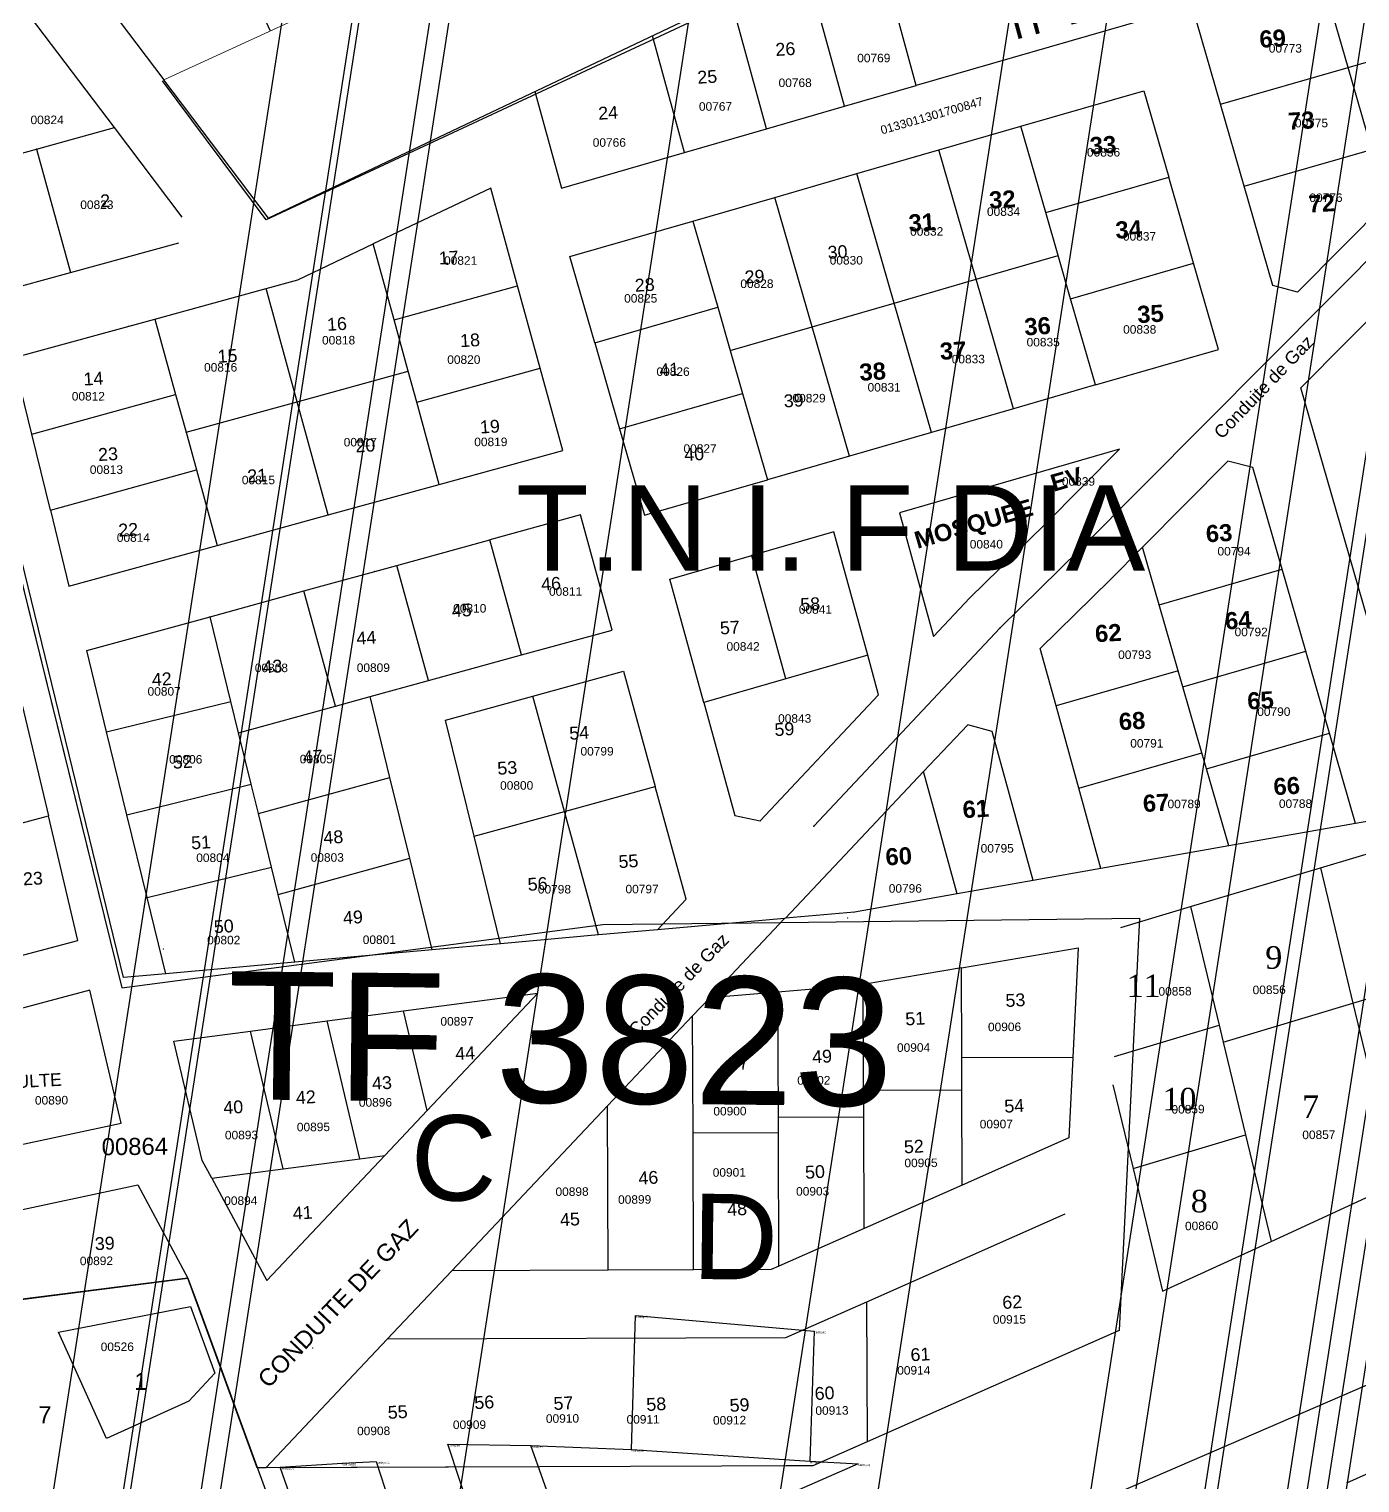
# Model space of a CAD drawing. Header units: metres. Extents: x 0 to 1324930, y 0 to 1631912.
# Drawn here: x 253528.4 to 253684.3, y 1630215.2 to 1630385.5 of the extents above; entities that cross this region are included whole.
import ezdxf
from ezdxf.enums import TextEntityAlignment as Align

# ---------------------------------------------------------------- set-up
doc = ezdxf.new("R2010")
doc.units = ezdxf.units.M
doc.header["$MEASUREMENT"] = 0
for name, color, linetype in [('A_revoir_geometrie_aberrante', 7, 'Continuous'), ('A_revoir_niveau_0', 7, 'Continuous'), ('historique_numero_parcelle', 7, 'Continuous'), ('limites_parcelles', 7, 'Continuous'), ('limites_tf', 7, 'Continuous'), ('numero_lot', 7, 'Continuous'), ('numero_parcelle', 7, 'Continuous'), ('toponymie', 7, 'Continuous')]:
    doc.layers.add(name, color=color, linetype=linetype)
for name, color, linetype, lineweight in [('CABA', 7, 'Continuous', 0), ('cartouche', 7, 'Continuous', 0), ('Numero_TF', 7, 'Continuous', 0)]:
    doc.layers.add(name, color=color, linetype=linetype, lineweight=lineweight)
doc.styles.get("Standard").update_dxf_attribs({"font": 'txt.shx'})
doc.styles.add('Style-Arial', font='arial.ttf')
doc.styles.add('Style-FANCY', font='times.ttf')
doc.styles.add('style1', font='')
doc.styles.add('Styledgn000', font='dgn000.shx')
doc.styles.get('style1').set_extended_font_data('Times New Roman', bold=True)

# ---------------------------------------------------------------- blocks, each defined once
blk = doc.blocks.new('*U125')
at = {"color": 7, "linetype": 'Continuous', "lineweight": 30}
for p, q in [((0.424759, 34.519368, 0.000007), (0.912737, 50.202607, 0.000007)), ((0.912737, 50.202607, 0.000007), (21.815799, 48.375721, 0.000007)), ((21.815799, 48.375721, 0.000007), (21.33018, 33.126481, 0.000007)), ((-14.366186, 14.83066, 0.000007), (-21.074376, 35.133549, 0.000007)), ((-21.074376, 35.133549, 0.000007), (-11.355527, 34.972944, 0.000007)), ((-11.355527, 34.972944, 0.000007), (0.424759, 34.519368, 0.000007)), ((-5.544273, 18.602794, 0.000007), (-11.355527, 34.972944, 0.000007)), ((0.424759, 34.519368, 0.000007), (21.33018, 33.126481, 0.000007)), ((-40.753208, 32.416124, 0.000007), (-33.436425, 32.909189, 0.000007)), ((-32.003922, 7.504339, 0.000007), (-40.753208, 32.416124, 0.000007)), ((-33.436425, 32.909189, 0.000007), (-29.508968, 33.084341, 0.000007)), ((-29.508968, 33.084341, 0.000007), (-22.431405, 11.434797, 0.000007)), ((26.973159, 32.809284, 0.000007), (-5.544273, 18.602794, 0.000007)), ((21.33018, 33.126481, 0.000007), (26.973159, 32.809284, 0.000007)), ((-5.544273, 18.602794, 0.000007), (-14.366186, 14.83066, 0.000007)), ((50.608737, 11.216902, 0.000007), (64.558169, 17.400906, 0.000007)), ((64.558169, 17.400906, 0.000007), (68.46952, 5.505061, 0.000007)), ((-59.893992, 11.480442, 0.000007), (-48.525256, 15.365228, 0.000007)), ((-48.525256, 15.365228, 0.000007), (-43.153327, 2.155467, 0.000007)), ((-61.12722, 13.730821, 0.000007), (-59.893992, 11.480442, 0.000007)), ((-70.062342, 5.065506, 0.000007), (-59.893992, 11.480442, 0.000007)), ((-54.032371, -3.465059, 0.000007), (-59.893992, 11.480442, 0.000007)), ((-22.431405, 11.434797, 0.000007), (-32.003922, 7.504339, 0.000007)), ((22.93396, 0.179315, 0.000007), (50.608737, 11.216902, 0.000007)), ((50.608737, 11.216902, 0.000007), (53.111684, 2.402923, 0.000007)), ((-64.706134, -7.260841, 0.000007), (-70.062342, 5.065506, 0.000007)), ((-43.153327, 2.155467, 0.000007), (-54.032371, -3.465059, 0.000007)), ((13.334092, -4.565, 0.000007), (22.93396, 0.179315, 0.000007)), ((-64.706134, -7.260841, 0.000007), (-54.032371, -3.465059, 0.000007)), ((4.065266, -9.011877, 0.000007), (13.334092, -4.565, 0.000007)), ((9.463608, -30.711784, 0.000007), (4.065266, -9.011877, 0.000007)), ((-11.888592, -16.073073, 0.000007), (-3.031716, -12.104795, 0.000007)), ((-3.031716, -12.104795, 0.000007), (2.366423, -32.767342, 0.000007)), ((-21.99105, -20.128371, 0.000007), (-11.888592, -16.073073, 0.000007)), ((-32.624524, -25.676973, 0.000007), (-21.99105, -20.128371, 0.000007)), ((-29.05057, -40.835853, 0.000007), (-32.624524, -25.676973, 0.000007)), ((-52.723416, -33.01474, 0.000007), (-41.063352, -27.910447, 0.000007)), ((-41.063352, -27.910447, 0.000007), (-35.876208, -42.612248, 0.000007)), ((-56.165445, -34.950888, 0.000007), (-52.723416, -33.01474, 0.000007)), ((-52.723416, -33.01474, 0.000007), (-52.165762, -33.260012, 0.000007)), ((-64.21641, -38.87483, 0.000007), (-56.165445, -34.950888, 0.000007)), ((-66.789287, -45.989095, 0.000007), (-64.21641, -38.87483, 0.000007)), ((-66.079708, -49.935867, 0.000007), (-66.789287, -45.989095, 0.000007))]:
    blk.add_line(p, q, dxfattribs=at)
at = {"color": 7, "linetype": 'Continuous', "lineweight": 30, "style": 'Style-Arial'}
for s, height, p in [('etalfaye9', 0.25, (0.912737, 50.202607, 0.000007)), ('etalfaye1', 0.25, (21.815799, 48.375721, 0.000007)), ('etalfaye6', 0.25, (-21.074376, 35.133549, 0.000007)), ('etalfaye7', 0.25, (-11.355527, 34.972944, 0.000007)), ('etalfaye8', 0.25, (0.424759, 34.519368, 0.000007)), ('etalfaye14', 0.25, (-40.753208, 32.416124, 0.000007)), ('etalfaye10', 0.25, (-33.436425, 32.909189, 0.000007)), ('etalfaye11', 0.25, (-29.508968, 33.084341, 0.000007)), ('etalfaye2', 0.25, (21.33018, 33.126481, 0.000007)), ('etalfaye3', 0.25, (26.973159, 32.809284, 0.000007)), ('Fondation', 1, (-16.445344, 27.328313, 0.000007)), ('etalfaye4', 0.25, (-5.544273, 18.602794, 0.000007)), ('etalfaye42', 0.25, (64.558169, 17.400906, 0.000007)), ('etalfaye17', 0.25, (-48.525256, 15.365228, 0.000007)), ('etalfaye15', 0.25, (-61.12722, 13.730821, 0.000007)), ('etalfaye5', 0.25, (-14.366186, 14.83066, 0.000007)), ('etalfaye16', 0.25, (-59.893992, 11.480442, 0.000007)), ('etalfaye12', 0.25, (-22.431405, 11.434797, 0.000007)), ('etalfaye41', 0.25, (50.608737, 11.216902, 0.000007)), ('DSCOS', 1, (-54.100599, 7.292217, 0.000007)), ('etalfaye13', 0.25, (-32.003922, 7.504339, 0.000007)), ('etalfaye43', 0.25, (68.46952, 5.505061, 0.000007)), ('etalfaye21', 0.25, (-70.062342, 5.065506, 0.000007)), ('etalfaye18', 0.25, (-43.153327, 2.155467, 0.000007)), ('etalfaye40', 0.25, (53.111684, 2.402923, 0.000007)), ('etalfaye39', 0.25, (22.93396, 0.179315, 0.000007)), ('etalfaye19', 0.25, (-54.032371, -3.465059, 0.000007)), ('etalfaye38', 0.25, (13.334092, -4.565, 0.000007)), ('etalfaye20', 0.25, (-64.706134, -7.260841, 0.000007)), ('etalfaye37', 0.25, (4.065266, -9.011877, 0.000007)), ('etalfaye34', 0.25, (-3.031716, -12.104795, 0.000007)), ('etalfaye33', 0.25, (-11.888592, -16.073073, 0.000007)), ('etalfaye32', 0.25, (-21.99105, -20.128371, 0.000007)), ('etalfaye31', 0.25, (-32.624524, -25.676973, 0.000007)), ('etalfaye28', 0.25, (-41.063352, -27.910447, 0.000007)), ('etalfaye36', 0.25, (9.463608, -30.711784, 0.000007)), ('etalfaye26', 0.25, (-52.723416, -33.01474, 0.000007)), ('etalfaye27', 0.25, (-52.165762, -33.260012, 0.000007)), ('etalfaye35', 0.25, (2.366423, -32.767342, 0.000007)), ('etalfaye25', 0.25, (-56.165445, -34.950888, 0.000007)), ('etalfaye24', 0.25, (-64.21641, -38.87483, 0.000007)), ('etalfaye30', 0.25, (-29.05057, -40.835853, 0.000007)), ('etalfaye29', 0.25, (-35.876208, -42.612248, 0.000007)), ('etalfaye23', 0.25, (-66.789287, -45.989095, 0.000007)), ('etalfaye22', 0.25, (-66.079708, -49.935867, 0.000007))]:
    blk.add_text(s, height=height, rotation=359.3981, dxfattribs=at).set_placement(p, align=Align.TOP_LEFT)

msp = doc.modelspace()

# ---------------------------------------------------------------- linework, layer by layer
at = {"layer": 'A_revoir_geometrie_aberrante'}
for p in [(253647.66593, 1630910.42849), (253724.3939, 1630908.56345), (253783.36023, 1630905.73622), (253647.23549, 1630902.43798), (253647.23549, 1630902.43792), (253774.25578, 1630899.93366), (253782.48128, 1630855.73806), (253747.95549, 1630826.37614), (253645.88863, 1630825.83787), (253772.91621, 1630823.75877), (253621.68215, 1630796.06037), (253638.91281, 1630795.57216), (253668.05397, 1630787.75301), (253715.06164, 1630775.13962), (253758.56079, 1630716.32), (253733.98882, 1630702.58123), (253736.02348, 1630663.7972)]:
    msp.add_line(p, (0, 0), dxfattribs=at)
at = {"layer": 'A_revoir_niveau_0', "color": 4, "linetype": 'Continuous'}
for p, q in [((253692.63839, 1630365.95514), (253651.4901, 1630324.51288)), ((253651.4901, 1630324.51288), (253642.14275, 1630315.34976)), ((253642.14275, 1630315.34976), (253620.29778, 1630292.12559))]:
    msp.add_line(p, q, dxfattribs=at)
at = {"layer": 'A_revoir_niveau_0', "color": 7, "linetype": 'Continuous', "lineweight": 0}
msp.add_line((253556.12334, 1630216.93937, 0), (253555.09329, 1630216.94019, 0), dxfattribs=at)
at = {"layer": 'A_revoir_niveau_0', "color": 6, "linetype": 'Continuous'}
for p in [(253651.4901, 1630324.51288), (253642.14275, 1630315.34976)]:
    msp.add_point(p, dxfattribs=at)
at = {"layer": 'A_revoir_niveau_0', "linetype": 'Continuous'}
msp.add_point((253620.29778, 1630292.12559), dxfattribs=at)
at = {"layer": 'A_revoir_niveau_0', "color": 7, "linetype": 'Continuous', "lineweight": 0}
msp.add_point((253616.43782, 1630280.8293, 0), dxfattribs=at)
at = {"layer": 'CABA', "color": 80, "linetype": 'Continuous', "lineweight": 13}
msp.add_point((253544.10117, 1630277.73398), dxfattribs=at)
at = {"layer": 'limites_parcelles'}
for p, q in [((253551.9538, 1630395.46822), (253556.62372, 1630385.29407)), ((253623.88174, 1630376.45864), (253619.2792, 1630393.20759)), ((253538.36251, 1630373.95351), (253525.23401, 1630391.32533)), ((253535.34972, 1630391.20874), (253544.14743, 1630379.56748)), ((253682.89469, 1630381.01924), (253680.11895, 1630390.62629)), ((253614.7543, 1630373.82131), (253610.56407, 1630389.06985)), ((253667.95575, 1630376.70296), (253665.18, 1630386.31)), ((253605.14648, 1630371.04517), (253601.39026, 1630384.71434)), ((253682.89469, 1630381.01924), (253690.08011, 1630383.09531)), ((253667.95575, 1630376.70296), (253682.89469, 1630381.01924)), ((253685.67044, 1630371.41222), (253682.89469, 1630381.01924)), ((253623.88174, 1630376.45864), (253632.28558, 1630378.88689)), ((253587.62953, 1630378.18107), (253590.73475, 1630366.88096)), ((253644.56054, 1630374.10969), (253658.97202, 1630378.27013)), ((253658.97202, 1630378.27013), (253661.89071, 1630368.16833)), ((253670.73149, 1630367.09594), (253667.95575, 1630376.70296)), ((253614.7543, 1630373.82131), (253623.88174, 1630376.45864)), ((253529.22618, 1630371.44289), (253538.36251, 1630373.95351)), ((253546.30275, 1630363.44687), (253538.36251, 1630373.95351)), ((253605.14648, 1630371.04517), (253614.7543, 1630373.82131)), ((253634.95289, 1630371.33606), (253644.56054, 1630374.10969)), ((253647.47924, 1630364.00788), (253644.56054, 1630374.10969)), ((253520.09453, 1630368.93355), (253529.22618, 1630371.44289)), ((253529.22618, 1630371.44289), (253533.20078, 1630356.97905)), ((253590.73475, 1630366.88096), (253605.14648, 1630371.04517)), ((253625.34524, 1630368.56243), (253634.95289, 1630371.33606)), ((253639.3316, 1630356.18105), (253634.95289, 1630371.33606)), ((253670.73149, 1630367.09594), (253685.67044, 1630371.41222)), ((253615.73758, 1630365.7888), (253625.34524, 1630368.56243)), ((253629.72436, 1630353.40599), (253625.34524, 1630368.56243)), ((253647.47924, 1630364.00788), (253661.89071, 1630368.16833)), ((253664.80941, 1630358.06652), (253661.89071, 1630368.16833)), ((253582.44317, 1630366.86284), (253568.68245, 1630360.32957)), ((253585.58931, 1630355.41383), (253582.44317, 1630366.86284)), ((253674.09459, 1630355.45603), (253670.73149, 1630367.09594)), ((253606.12993, 1630363.01517), (253615.73758, 1630365.7888)), ((253620.11712, 1630350.63093), (253615.73758, 1630365.7888)), ((253687.45931, 1630365.22082), (253676.99569, 1630354.68244)), ((253591.71845, 1630358.85473), (253606.12993, 1630363.01517)), ((253606.12993, 1630363.01517), (253609.04863, 1630352.91337)), ((253648.93884, 1630358.95611), (253647.47924, 1630364.00788)), ((253533.20078, 1630356.97905), (253545.90578, 1630360.47033)), ((253559.83151, 1630356.12735), (253568.68245, 1630360.32957)), ((253571.12548, 1630351.43923), (253568.68245, 1630360.32957)), ((253594.63715, 1630348.75292), (253591.71845, 1630358.85473)), ((253639.3316, 1630356.18105), (253648.93884, 1630358.95611)), ((253650.39793, 1630353.90608), (253648.93884, 1630358.95611)), ((253650.39793, 1630353.90608), (253664.80941, 1630358.06652)), ((253667.72843, 1630347.9636), (253664.80941, 1630358.06652)), ((253520.11007, 1630353.38179), (253533.20078, 1630356.97905)), ((253629.72436, 1630353.40599), (253639.3316, 1630356.18105)), ((253643.71083, 1630341.02423), (253639.3316, 1630356.18105)), ((253543.10219, 1630351.53021), (253556.11964, 1630355.10735)), ((253556.11964, 1630355.10735), (253559.83151, 1630356.12735)), ((253559.76386, 1630341.84579), (253556.11964, 1630355.10735)), ((253571.12548, 1630351.43923), (253585.58931, 1630355.41383)), ((253588.23904, 1630345.77127), (253585.58931, 1630355.41383)), ((253676.99569, 1630354.68244), (253674.09459, 1630355.45603)), ((253677.35507, 1630343.46626), (253689.76616, 1630355.96602)), ((253539.43174, 1630274.38044), (253520.11007, 1630353.38179)), ((253594.63715, 1630348.75292), (253609.04863, 1630352.91337)), ((253609.04863, 1630352.91337), (253610.50988, 1630347.85587)), ((253620.11712, 1630350.63093), (253629.72436, 1630353.40599)), ((253634.10379, 1630338.24849), (253629.72436, 1630353.40599)), ((253653.31787, 1630343.79998), (253650.39793, 1630353.90608)), ((253526.49686, 1630346.96714), (253543.10219, 1630351.53021)), ((253543.10219, 1630351.53021), (253545.53199, 1630342.68798)), ((253572.77891, 1630345.42227), (253571.12548, 1630351.43923)), ((253610.50988, 1630347.85587), (253620.11712, 1630350.63093)), ((253624.49675, 1630335.47274), (253620.11712, 1630350.63093)), ((253594.63715, 1630348.75292), (253597.55585, 1630338.65112)), ((253610.50988, 1630347.85587), (253611.96733, 1630342.81156)), ((253653.31787, 1630343.79998), (253667.72843, 1630347.9636)), ((253528.67627, 1630338.05611), (253526.49686, 1630346.96714)), ((253559.76386, 1630341.84579), (253572.77891, 1630345.42227)), ((253573.77521, 1630341.79667), (253572.77891, 1630345.42227)), ((253573.77521, 1630341.79667), (253588.23904, 1630345.77127)), ((253590.88878, 1630336.12871), (253588.23904, 1630345.77127)), ((253528.67627, 1630338.05611), (253545.53199, 1630342.68798)), ((253545.53199, 1630342.68798), (253546.74641, 1630338.26866)), ((253597.55585, 1630338.65112), (253611.96733, 1630342.81156)), ((253611.96733, 1630342.81156), (253614.88971, 1630332.69699)), ((253653.31787, 1630343.79998), (253643.71083, 1630341.02423)), ((253685.63938, 1630314.7937), (253677.35507, 1630343.46626)), ((253546.74641, 1630338.26866), (253559.76386, 1630341.84579)), ((253563.40989, 1630328.57763), (253559.76386, 1630341.84579)), ((253576.42494, 1630332.15411), (253573.77521, 1630341.79667)), ((253643.71083, 1630341.02423), (253634.10379, 1630338.24849)), ((253530.85568, 1630329.14507), (253528.67627, 1630338.05611)), ((253546.74641, 1630338.26866), (253547.9618, 1630333.84576)), ((253597.55585, 1630338.65112), (253600.47915, 1630328.53337)), ((253634.10379, 1630338.24849), (253624.49675, 1630335.47274)), ((253576.42494, 1630332.15411), (253590.88878, 1630336.12871)), ((253656.13411, 1630336.28644), (253630.33511, 1630328.83238)), ((253647.31559, 1630327.42238), (253656.13411, 1630336.28644)), ((253624.49675, 1630335.47274), (253614.88971, 1630332.69699)), ((253668.80868, 1630334.85882), (253658.81059, 1630324.7893)), ((253671.72665, 1630334.12551), (253668.80868, 1630334.85882)), ((253675.16942, 1630322.20984), (253671.72665, 1630334.12551)), ((253530.85568, 1630329.14507), (253547.9618, 1630333.84576)), ((253547.9618, 1630333.84576), (253550.39244, 1630325.0005)), ((253600.47915, 1630328.53337), (253614.88971, 1630332.69699)), ((253563.40989, 1630328.57763), (253576.42494, 1630332.15411)), ((253530.85568, 1630329.14507), (253533.03583, 1630320.23098)), ((253550.39244, 1630325.0005), (253563.40989, 1630328.57763)), ((253592.96352, 1630328.57859), (253582.3567, 1630325.66388)), ((253596.67314, 1630315.07901), (253592.96352, 1630328.57859)), ((253630.33511, 1630328.83238), (253634.32006, 1630314.33088)), ((253638.57018, 1630318.84934), (253647.31559, 1630327.42238)), ((253571.46061, 1630322.66969), (253582.3567, 1630325.66388)), ((253586.06633, 1630312.1643), (253582.3567, 1630325.66388)), ((253622.64882, 1630326.61159), (253613.04178, 1630323.83585)), ((253626.62342, 1630312.14776), (253622.64882, 1630326.61159)), ((253533.03583, 1630320.23098), (253550.39244, 1630325.0005)), ((253603.43474, 1630321.0601), (253613.04178, 1630323.83585)), ((253617.01637, 1630309.37201), (253613.04178, 1630323.83585)), ((253655.03819, 1630320.98995), (253658.81059, 1630324.7893)), ((253660.75886, 1630318.04622), (253658.81059, 1630324.7893)), ((253560.56452, 1630319.67549), (253571.46061, 1630322.66969)), ((253575.17024, 1630309.17011), (253571.46061, 1630322.66969)), ((253660.75886, 1630318.04622), (253675.16942, 1630322.20984)), ((253677.94516, 1630312.60282), (253675.16942, 1630322.20984)), ((253607.40933, 1630306.59626), (253603.43474, 1630321.0601)), ((253646.83092, 1630312.9438), (253655.03819, 1630320.98995)), ((253549.57282, 1630316.65502), (253560.56452, 1630319.67549)), ((253564.27415, 1630306.17591), (253560.56452, 1630319.67549)), ((253634.32006, 1630314.33088), (253638.57018, 1630318.84934)), ((253662.99056, 1630310.32218), (253660.75886, 1630318.04622)), ((253535.10899, 1630312.68042), (253549.57282, 1630316.65502)), ((253552.00381, 1630306.72359), (253549.57282, 1630316.65502)), ((253586.06633, 1630312.1643), (253596.67314, 1630315.07901)), ((253537.4372, 1630303.16098), (253535.10899, 1630312.68042)), ((253575.17024, 1630309.17011), (253586.06633, 1630312.1643)), ((253626.62342, 1630312.14776), (253617.01637, 1630309.37201)), ((253627.8993, 1630307.50474), (253626.62342, 1630312.14776)), ((253648.68714, 1630306.18891), (253646.83092, 1630312.9438)), ((253663.5346, 1630308.4392), (253677.94516, 1630312.60282)), ((253680.72091, 1630302.99577), (253677.94516, 1630312.60282)), ((253587.39119, 1630307.34302), (253597.99801, 1630310.25773)), ((253597.99801, 1630310.25773), (253601.70763, 1630296.75815)), ((253662.99056, 1630310.32218), (253648.68714, 1630306.18891)), ((253663.5346, 1630308.4392), (253662.99056, 1630310.32218)), ((253568.3273, 1630307.2897), (253575.17024, 1630309.17011)), ((253617.01637, 1630309.37201), (253607.40933, 1630306.59626)), ((253527.16374, 1630307.92366), (253530.62689, 1630293.32274)), ((253564.27415, 1630306.17591), (253568.3273, 1630307.2897)), ((253570.64636, 1630297.81554), (253568.3273, 1630307.2897)), ((253577.1644, 1630304.53275), (253587.39119, 1630307.34302)), ((253591.10082, 1630293.84344), (253587.39119, 1630307.34302)), ((253614.00806, 1630292.73646), (253627.8993, 1630307.50474)), ((253665.7663, 1630300.71513), (253663.5346, 1630308.4392)), ((253537.4372, 1630303.16098), (253552.00381, 1630306.72359)), ((253552.90276, 1630303.0511), (253552.00381, 1630306.72359)), ((253552.90276, 1630303.0511), (253564.27415, 1630306.17591)), ((253607.40933, 1630306.59626), (253611.05192, 1630293.34064)), ((253651.33688, 1630296.54633), (253648.68714, 1630306.18891)), ((253580.49433, 1630290.92883), (253577.1644, 1630304.53275)), ((253638.33213, 1630304.00086), (253633.16712, 1630298.50975)), ((253641.21551, 1630303.1868), (253638.33213, 1630304.00086)), ((253539.81291, 1630293.44728), (253537.4372, 1630303.16098)), ((253554.3814, 1630297.01035), (253552.90276, 1630303.0511)), ((253646.00855, 1630285.74459), (253641.21551, 1630303.1868)), ((253666.31035, 1630298.83215), (253680.72091, 1630302.99577)), ((253683.77427, 1630292.4279), (253680.72091, 1630302.99577)), ((253651.33688, 1630296.54633), (253665.7663, 1630300.71513)), ((253666.31035, 1630298.83215), (253665.7663, 1630300.71513)), ((253623.9398, 1630288.69986), (253633.16712, 1630298.50975)), ((253637.10777, 1630284.16944), (253633.16712, 1630298.50975)), ((253668.92022, 1630289.79921), (253666.31035, 1630298.83215)), ((253539.81291, 1630293.44728), (253554.3814, 1630297.01035)), ((253555.22182, 1630293.57694), (253554.3814, 1630297.01035)), ((253555.22182, 1630293.57694), (253570.64636, 1630297.81554)), ((253572.96542, 1630288.34138), (253570.64636, 1630297.81554)), ((253591.10082, 1630293.84344), (253601.70763, 1630296.75815)), ((253605.33917, 1630283.54274), (253601.70763, 1630296.75815)), ((253653.92039, 1630287.14473), (253651.33688, 1630296.54633)), ((253520.9622, 1630290.73935), (253530.62689, 1630293.32274)), ((253534.09005, 1630278.72182), (253530.62689, 1630293.32274)), ((253542.18863, 1630283.73358), (253539.81291, 1630293.44728)), ((253556.75898, 1630287.29711), (253555.22182, 1630293.57694)), ((253580.49433, 1630290.92883), (253591.10082, 1630293.84344)), ((253595.08134, 1630279.35804), (253591.10082, 1630293.84344)), ((253611.05192, 1630293.34064), (253614.00806, 1630292.73646)), ((253689.90209, 1630293.51233), (253683.77427, 1630292.4279)), ((253683.77427, 1630292.4279), (253668.92022, 1630289.79921)), ((253679.658, 1630287.22346), (253694.85687, 1630291.76836)), ((253583.57845, 1630278.32916), (253580.49433, 1630290.92883)), ((253668.92022, 1630289.79921), (253653.92039, 1630287.14473)), ((253557.54088, 1630284.10279), (253572.96542, 1630288.34138)), ((253575.59107, 1630277.61472), (253572.96542, 1630288.34138)), ((253616.96814, 1630281.31571), (253623.9398, 1630288.69986)), ((253542.18863, 1630283.73358), (253556.75898, 1630287.29711)), ((253557.54088, 1630284.10279), (253556.75898, 1630287.29711)), ((253653.92039, 1630287.14473), (253646.00855, 1630285.74459)), ((253664.45914, 1630282.67856), (253679.658, 1630287.22346)), ((253679.658, 1630287.22346), (253683.46391, 1630271.37833)), ((253646.00855, 1630285.74459), (253637.10777, 1630284.16944)), ((253544.36818, 1630274.82198), (253542.18863, 1630283.73358)), ((253559.48171, 1630276.17382), (253557.54088, 1630284.10279)), ((253602.00681, 1630279.97749), (253605.33917, 1630283.54274)), ((253637.10777, 1630284.16944), (253625.08427, 1630282.04166)), ((253616.88774, 1630281.30852), (253602.00681, 1630279.97749)), ((253608.10918, 1630272.00957), (253616.88774, 1630281.30852)), ((253616.96814, 1630281.31571), (253616.88774, 1630281.30852)), ((253625.08427, 1630282.04166), (253616.96814, 1630281.31571)), ((253656.2745, 1630280.23112), (253664.45914, 1630282.67856)), ((253664.45914, 1630282.67856), (253667.79366, 1630268.79595)), ((253602.00681, 1630279.97749), (253595.08134, 1630279.35804)), ((253524.42536, 1630276.13843), (253534.09005, 1630278.72182)), ((253583.57845, 1630278.32916), (253575.59107, 1630277.61472)), ((253595.08134, 1630279.35804), (253583.57845, 1630278.32916)), ((253637.58927, 1630275.51678), (253651.28408, 1630277.84183)), ((253651.28408, 1630277.84183), (253650.64751, 1630265.02041)), ((253559.48171, 1630276.17382), (253544.36818, 1630274.82198)), ((253575.59107, 1630277.61472), (253559.48171, 1630276.17382)), ((253544.36818, 1630274.82198), (253539.43174, 1630274.38044)), ((253637.58927, 1630275.51678), (253626.0964, 1630273.56556)), ((253637.62825, 1630264.97227), (253637.58927, 1630275.51678)), ((253683.46391, 1630271.37833), (253698.65702, 1630275.94719)), ((253535.47531, 1630272.88145), (253509.89047, 1630266.04258)), ((253539.16692, 1630257.31739), (253535.47531, 1630272.88145)), ((253625.25381, 1630273.4225), (253616.09965, 1630272.66809)), ((253626.0964, 1630273.56556), (253625.25381, 1630273.4225)), ((253626.14242, 1630261.11935), (253626.0964, 1630273.56556)), ((253572.24653, 1630270.46115), (253587.97062, 1630272.5276)), ((253587.97062, 1630272.5276), (253575.0117, 1630258.80296)), ((253606.10985, 1630269.89172), (253608.10918, 1630272.00957)), ((253616.09965, 1630272.66809), (253608.10918, 1630272.00957)), ((253616.15401, 1630257.96589), (253616.09965, 1630272.66809)), ((253668.27081, 1630266.80946), (253683.46391, 1630271.37833)), ((253683.46391, 1630271.37833), (253688.54771, 1630250.21299)), ((253563.27644, 1630269.2823), (253572.24653, 1630270.46115)), ((253575.0117, 1630258.80296), (253572.24653, 1630270.46115)), ((253596.14879, 1630259.34017), (253606.10985, 1630269.89172)), ((253606.16075, 1630256.12464), (253606.10985, 1630269.89172)), ((253545.33626, 1630266.92461), (253554.30635, 1630268.10346)), ((253554.30635, 1630268.10346), (253563.27644, 1630269.2823)), ((253558.13427, 1630251.96465), (253554.30635, 1630268.10346)), ((253567.10436, 1630253.14349), (253563.27644, 1630269.2823)), ((253655.52462, 1630265.12716), (253667.79366, 1630268.79595)), ((253667.79366, 1630268.79595), (253668.27081, 1630266.80946)), ((253548.65162, 1630252.94681), (253545.33626, 1630266.92461)), ((253668.27081, 1630266.80946), (253670.88119, 1630255.94168)), ((253650.64751, 1630265.02041), (253637.62825, 1630264.97227)), ((253637.64234, 1630261.16187), (253637.62825, 1630264.97227)), ((253650.64751, 1630265.02041), (253650.1785, 1630255.57378)), ((253637.64234, 1630261.16187), (253626.14242, 1630261.11935)), ((253626.15394, 1630258.00286), (253626.14242, 1630261.11935)), ((253637.68342, 1630250.05089), (253637.64234, 1630261.16187)), ((253655.35877, 1630261.78677), (253657.70884, 1630252.00277)), ((253577.9099, 1630240.02008), (253596.14879, 1630259.34017)), ((253596.21997, 1630240.08777), (253596.14879, 1630259.34017)), ((253575.0117, 1630258.80296), (253570.03116, 1630253.52813)), ((253626.15394, 1630258.00286), (253616.15401, 1630257.96589)), ((253616.16068, 1630256.16161), (253616.15401, 1630257.96589)), ((253626.2021, 1630244.97609), (253626.15394, 1630258.00286)), ((253525.62945, 1630254.43531), (253539.16692, 1630257.31739)), ((253616.16068, 1630256.16161), (253606.16075, 1630256.12464)), ((253606.2199, 1630240.12474), (253606.16075, 1630256.12464)), ((253616.21835, 1630240.56322), (253616.16068, 1630256.16161)), ((253657.70884, 1630252.00277), (253670.88119, 1630255.94168)), ((253670.88119, 1630255.94168), (253673.8794, 1630243.45924)), ((253650.1785, 1630255.57378), (253637.68342, 1630250.05089)), ((253549.76827, 1630250.86519), (253548.65162, 1630252.94681)), ((253556.19854, 1630238.87816), (253570.03116, 1630253.52813)), ((253558.13427, 1630251.96465), (253567.10436, 1630253.14349)), ((253567.10436, 1630253.14349), (253570.03116, 1630253.52813)), ((253549.76827, 1630250.86519), (253558.13427, 1630251.96465)), ((253549.76827, 1630250.86519), (253556.19854, 1630238.87816)), ((253657.70884, 1630252.00277), (253661.16686, 1630237.60599)), ((253494.06389, 1630240.00184), (253541.10847, 1630250.0849)), ((253541.10847, 1630250.0849), (253546.97612, 1630239.14669)), ((253637.68342, 1630250.05089), (253626.2021, 1630244.97609)), ((253673.8794, 1630243.45924), (253688.54771, 1630250.21299)), ((253649.73451, 1630246.6309), (253626.48636, 1630236.35308)), ((253626.2021, 1630244.97609), (253616.21835, 1630240.56322)), ((253661.16686, 1630237.60599), (253673.8794, 1630243.45924)), ((253616.21835, 1630240.56322), (253615.30232, 1630240.15832)), ((253546.97612, 1630239.14669), (253530.37944, 1630237.03984)), ((253570.3311, 1630231.992), (253577.9099, 1630240.02008)), ((253596.21997, 1630240.08777), (253577.9099, 1630240.02008)), ((253606.2199, 1630240.12474), (253596.21997, 1630240.08777)), ((253615.30232, 1630240.15832), (253606.2199, 1630240.12474)), ((253531.79459, 1630232.81177), (253547.26574, 1630235.81757)), ((253547.26574, 1630235.81757), (253550.14356, 1630227.99956)), ((253626.48636, 1630236.35308), (253617.00441, 1630232.16118)), ((253626.48636, 1630236.35308), (253626.54426, 1630219.97717)), ((253537.44355, 1630220.36085), (253531.79459, 1630232.81177)), ((253556.11844, 1630216.93682), (253570.3311, 1630231.992)), ((253617.00441, 1630232.16118), (253570.3311, 1630231.992)), ((253550.14356, 1630227.99956), (253547.06514, 1630224.73378)), ((253547.06514, 1630224.73378), (253537.44355, 1630220.36085)), ((253626.54426, 1630219.97717), (253620.19446, 1630217.17372)), ((253691.9503, 1630219.28309), (253682.72928, 1630215.12519)), ((253620.19446, 1630217.17372), (253617.05421, 1630217.1667))]:
    msp.add_line(p, q, dxfattribs=at)
at = {"layer": 'limites_tf', "color": 5, "linetype": 'Continuous', "lineweight": 0}
msp.add_line((253544.14743, 1630379.56748), (253634.41399, 1630420.99965), dxfattribs=at)
at = {"layer": 'limites_tf', "color": 1, "linetype": 'Continuous', "lineweight": 30}
msp.add_line((253627.30697, 1630396.33889, 0), (253556.13445, 1630363.15472, 0), dxfattribs=at)
at = {"layer": 'limites_tf', "color": 5, "linetype": 'Continuous', "lineweight": 30}
for p, q in [((253627.3395, 1630397.03443), (253556.40037, 1630363.3542)), ((253632.28558, 1630378.88689), (253627.3395, 1630397.03443)), ((253683.09763, 1630393.56793), (253632.28558, 1630378.88689)), ((253556.40037, 1630363.3542), (253544.14743, 1630379.56748)), ((253576.02907, 1630179.53753), (253738.99804, 1630249.90369)), ((253546.97612, 1630239.14669, 0), (253487.82397, 1630231.63767, 0))]:
    msp.add_line(p, q, dxfattribs=at)
at = {"layer": 'limites_tf', "color": 7, "linetype": 'Continuous', "lineweight": 30}
for p, q in [((253556.13445, 1630363.15472, 0), (253543.99499, 1630379.45314, 0)), ((253487.81907, 1630231.63511, 0), (253546.97122, 1630239.14413, 0))]:
    msp.add_line(p, q, dxfattribs=at)
at = {"layer": 'limites_tf', "color": 7, "linetype": 'Continuous', "lineweight": 13}
for p, q in [((253517.01261, 1630363.18569, 0), (253539.20831, 1630273.17756, 0)), ((253616.43292, 1630280.82674, 0), (253658.46037, 1630281.31527, 0)), ((253658.46037, 1630281.31527, 0), (253656.06299, 1630233.02779, 0)), ((253539.20831, 1630273.17756, 0), (253595.57924, 1630280.5858, 0)), ((253595.57924, 1630280.5858, 0), (253616.43292, 1630280.82674, 0)), ((253549.61533, 1630231.90596, 0), (253546.97122, 1630239.14413, 0)), ((253555.08839, 1630216.93764, 0), (253549.61533, 1630231.90596, 0)), ((253656.06299, 1630233.02779, 0), (253620.19446, 1630217.17372, 0)), ((253556.13844, 1630216.93661, 0), (253555.08839, 1630216.93764, 0)), ((253620.19446, 1630217.17372, 0), (253556.13844, 1630216.93661, 0))]:
    msp.add_line(p, q, dxfattribs=at)
at = {"layer": 'limites_tf', "color": 5, "linetype": 'Continuous', "lineweight": 30, "elevation": 0, "flags": 128}
for points in [[(253517.01751, 1630363.18825), (253539.21321, 1630273.18012), (253595.58414, 1630280.58835), (253616.43782, 1630280.8293), (253658.46527, 1630281.31783), (253656.06788, 1630233.03035), (253620.19936, 1630217.17627), (253588.16135, 1630217.05782), (253555.08839, 1630216.93764), (253546.97612, 1630239.14669), (253487.82397, 1630231.63767), (253475.2276, 1630227.28975), (253425.8913, 1630286.92131), (253426.95167, 1630302.18102), (253433.74231, 1630311.23758), (253475.46753, 1630341.51353), (253517.01751, 1630363.18825)], [(253548.01654, 1630236.3256), (253564.53235, 1630191.09961), (253272.33992, 1630059.13179), (253275.88763, 1630063.65478), (253281.71757, 1630158.44061), (253316.43682, 1630191.87588), (253332.17143, 1630206.5114), (253337.58072, 1630195.94399), (253395.31035, 1630207.02816), (253414.97495, 1630206.41155), (253417.55458, 1630207.3145), (253487.82397, 1630231.63767), (253546.97612, 1630239.14669), (253548.01654, 1630236.3256)]]:
    msp.add_lwpolyline(points, close=True, dxfattribs=at)
at = {"layer": 'numero_lot', "color": 7, "linetype": 'Continuous', "lineweight": 0}
msp.add_line((253650.4812, 1630353.61787), (253650.48114, 1630353.61785), dxfattribs=at)
for p in [(253682.89469, 1630381.01924, 0), (253632.28558, 1630378.88689), (253667.95575, 1630376.70296, 0), (253529.22618, 1630371.44289), (253663.34969, 1630363.1187), (253591.71845, 1630358.85473), (253639.3316, 1630356.18105), (253539.99644, 1630350.67676), (253596.09902, 1630343.69329), (253546.74641, 1630338.26866), (253563.40989, 1630328.57763), (253613.04178, 1630323.83585), (253568.85934, 1630321.95487), (253559.21896, 1630319.30573), (253549.57282, 1630316.65502), (253535.10899, 1630312.68042), (253626.62342, 1630312.14776), (253530.38224, 1630311.38153), (253662.99056, 1630310.32218), (253617.01637, 1630309.37201), (253607.40933, 1630306.59626), (253648.69491, 1630306.19104), (253553.56799, 1630300.34512), (253624.2539, 1630281.36722, 0), (253625.08427, 1630282.04166), (253539.43174, 1630274.38044), (253561.60104, 1630230.97161, 0)]:
    msp.add_point(p, dxfattribs=at)
at = {"layer": 'numero_lot', "color": 7, "linetype": 'Continuous', "lineweight": 30}
msp.add_point((253544.14743, 1630379.56748), dxfattribs=at)

# ---------------------------------------------------------------- block references
at = {"layer": 'A_revoir_niveau_0', "color": 7, "linetype": 'Continuous', "lineweight": 30}
msp.add_blockref('*U125', (253598.51721, 1630184.57188, -0.00001), dxfattribs=at)

# ---------------------------------------------------------------- texts
at = {"layer": 'cartouche', "color": 7, "linetype": 'Continuous', "lineweight": 0, "insert": (253525.38516, 1630261.31036, 0), "char_height": 1.5, "attachment_point": 7, "rotation": 3.0413717, "line_spacing_factor": 0.6}
msp.add_mtext('\\fArial|b0|i0|c00|p39;CULTE', dxfattribs=at)
at = {"layer": 'historique_numero_parcelle', "color": 7, "linetype": 'Continuous', "lineweight": 0, "style": 'Style-Arial'}
msp.add_text('00864', height=2, rotation=0.43413, dxfattribs=at).set_placement((253536.85661, 1630255.55417, 0.00002), align=Align.TOP_LEFT)
at = {"layer": 'limites_tf', "color": 7, "linetype": 'Continuous', "lineweight": 13, "style": 'Style-Arial'}
msp.add_text('CONDUITE DE GAZ', height=2, rotation=46.648902, dxfattribs=at).set_placement((253556.41253, 1630226.13999, 0))
at = {"layer": 'numero_lot', "color": 7, "linetype": 'Continuous', "lineweight": 0, "char_height": 2}
for s, insert, attachment_point, rotation, line_spacing_factor, style in [('\\fArial|b1|i0|c00|p39;69', (253672.57372, 1630383.27854, 0), 7, 3.4414189, 0.72, 'style1'), ('\\fArial|b1|i0|c00|p39;73', (253675.93142, 1630373.66646, 0), 7, 3.4414189, 0.72, 'style1'), ('\\fArial|b1|i0|c00|p39;33', (253652.6987, 1630370.79932), 7, 3.4414189, 0.72, 'style1'), ('\\fArial|b1|i0|c00|p39;32', (253640.90894, 1630364.42609), 7, 3.4414189, 0.72, 'style1'), ('\\fArial|b1|i0|c00|p39;72', (253678.31229, 1630363.99325, 0), 7, 3.4414189, 0.72, 'style1'), ('\\fArial|b1|i0|c00|p39;31', (253631.46374, 1630361.73522), 7, 3.4414189, 0.72, 'style1'), ('\\fArial|b1|i0|c00|p39;34', (253655.70665, 1630360.90659), 7, 3.4414189, 0.72, 'style1'), ('\\fArial|b1|i0|c00|p39;35', (253658.25865, 1630351.01647), 7, 3.4414189, 0.72, 'style1'), ('\\fArial|b1|i0|c00|p39;36', (253645.02966, 1630349.57462), 7, 3.4414189, 0.72, 'style1'), ('\\fArial|b1|i0|c00|p39;37', (253635.13639, 1630346.7113), 7, 3.4414189, 0.72, 'style1'), ('\\fArial|b1|i0|c00|p39;38', (253625.70844, 1630344.2529), 7, 3.4414189, 0.72, 'style1'), ('\\fArial|b1|i0|c00|p39;EV', (253648.40132, 1630331.28018), 7, 16.1915208, 0.72, 'style1'), ('\\fArial|b1|i0|c00|p39;MOSQUEE', (253632.61046, 1630324.04653), 7, 16.1915208, 0.72, 'style1'), ('\\fArial|b1|i0|c00|p39;63', (253666.30093, 1630325.32584), 7, 3.4414189, 0.72, 'style1'), ('\\fArial|b1|i0|c00|p39;64', (253668.54406, 1630315.11832), 7, 3.4414189, 0.72, 'style1'), ('\\fArial|b1|i0|c00|p39;62', (253653.31441, 1630313.62384), 7, 3.4414189, 0.72, 'style1'), ('\\fArial|b1|i0|c00|p39;65', (253671.15473, 1630305.72912), 7, 3.4414189, 0.72, 'style1'), ('\\fArial|b1|i0|c00|p39;68', (253656.1042, 1630303.32332), 7, 3.4414189, 0.72, 'style1'), ('\\fArial|b1|i0|c00|p39;66', (253674.21897, 1630295.70085), 7, 3.4414189, 0.72, 'style1'), ('\\fArial|b1|i0|c00|p39;61', (253637.79351, 1630293.01564), 7, 3.4414189, 0.72, 'style1'), ('\\fArial|b1|i0|c00|p39;67', (253658.92057, 1630293.72757), 7, 3.4414189, 0.72, 'style1'), ('\\fArial|b1|i0|c00|p39;60', (253628.76091, 1630287.46535), 7, 3.4414189, 0.72, 'style1'), ('\\fArial|b0|i0|c00|p39;1', (253540.68996, 1630228.05754, 0), 1, 359.5302838, 0.6, 'Styledgn000'), ('\\fArial|b0|i0|c00|p39;7', (253529.44663, 1630224.15127, 0), 1, 359.5302838, 0.6, 'Styledgn000')]:
    msp.add_mtext(s, dxfattribs=dict(at, insert=insert, attachment_point=attachment_point, rotation=rotation, line_spacing_factor=line_spacing_factor, style=style))
at = {"layer": 'numero_lot', "color": 7, "linetype": 'Continuous', "lineweight": 0, "char_height": 1.5, "attachment_point": 7, "line_spacing_factor": 0.6}
for s, insert, rotation in [('\\fArial|b0|i0|c00|p39;26', (253615.85179, 1630382.32646), 3.4414189), ('\\fArial|b0|i0|c00|p39;25', (253606.70132, 1630379.0729), 3.4414189), ('\\fArial|b0|i0|c00|p39;24', (253595.08793, 1630374.87637), 3.4414189), ('\\fArial|b0|i0|c00|p39;2', (253536.74098, 1630364.60112), 3.4414189), ('\\fArial|b0|i0|c00|p39;30', (253621.96723, 1630358.5513), 3.4414189), ('\\fArial|b0|i0|c00|p39;17', (253576.40529, 1630357.91054), 3.4414189), ('\\fArial|b0|i0|c00|p39;28', (253599.37844, 1630354.69897), 3.4414189), ('\\fArial|b0|i0|c00|p39;29', (253612.2454, 1630355.66719), 3.4414189), ('\\fArial|b0|i0|c00|p39;16', (253563.31242, 1630350.11576), 3.4414189), ('\\fArial|b0|i0|c00|p39;18', (253578.90666, 1630348.20751), 3.4414189), ('\\fArial|b0|i0|c00|p39;15', (253550.48113, 1630346.37014), 3.4414189), ('\\fArial|b0|i0|c00|p39;41', (253602.25624, 1630344.80064), 3.4414189), ('\\fArial|b0|i0|c00|p39;14', (253534.77538, 1630343.73079), 3.4414189), ('\\fArial|b0|i0|c00|p39;39', (253616.82223, 1630341.14573), 3.4414189), ('\\fArial|b0|i0|c00|p39;19', (253581.23224, 1630338.09043), 3.4414189), ('\\fArial|b0|i0|c00|p39;20', (253566.63539, 1630335.86736), 3.4414189), ('\\fArial|b0|i0|c00|p39;23', (253536.48864, 1630334.86357), 3.4414189), ('\\fArial|b0|i0|c00|p39;40', (253605.17006, 1630334.86319), 3.4414189), ('\\fArial|b0|i0|c00|p39;21', (253553.97365, 1630332.37387), 3.4414189), ('\\fArial|b0|i0|c00|p39;22', (253538.85629, 1630326.02484), 3.4414189), ('\\fArial|b0|i0|c00|p39;46', (253588.39064, 1630319.67962), 3.4414189), ('\\fArial|b0|i0|c00|p39;58', (253618.76576, 1630317.29023), 3.4414189), ('\\fArial|b0|i0|c00|p39;45', (253577.93163, 1630316.56734), 3.4414189), ('\\fArial|b0|i0|c00|p39;57', (253609.34724, 1630314.54133), 3.4414189), ('\\fArial|b0|i0|c00|p39;44', (253566.75181, 1630313.36764), 3.4414189), ('\\fArial|b0|i0|c00|p39;43', (253555.75135, 1630309.98729), 3.4414189), ('\\fArial|b0|i0|c00|p39;42', (253542.78819, 1630308.51864), 3.4414189), ('\\fArial|b0|i0|c00|p39;54', (253591.69908, 1630302.21025), 3.4414189), ('\\fArial|b0|i0|c00|p39;59', (253615.73738, 1630302.63461), 3.4414189), ('\\fArial|b0|i0|c00|p39;52', (253545.23228, 1630298.80654), 3.4414189), ('\\fArial|b0|i0|c00|p39;47', (253560.48797, 1630299.44341), 3.4414189), ('\\fArial|b0|i0|c00|p39;53', (253583.27084, 1630298.10345), 3.4414189), ('\\fArial|b0|i0|c00|p39;48', (253562.8864, 1630289.98743), 3.4414189), ('\\fArial|b0|i0|c00|p39;51', (253547.38656, 1630289.36996), 3.4414189), ('\\fArial|b0|i0|c00|p39;55', (253597.46336, 1630287.16632), 3.4414189), ('\\fArial|b0|i0|c00|p39;23', (253527.68558, 1630285.15028, 0), 3.0413717), ('\\fArial|b0|i0|c00|p39;56', (253586.82568, 1630284.50455), 3.4414189), ('\\fArial|b0|i0|c00|p39;49', (253565.18814, 1630280.59499), 3.4414189), ('\\fArial|b0|i0|c00|p39;50', (253550.05022, 1630279.53729), 3.4414189), ('\\fArial|b0|i0|c00|p39;Conduite de Gaz', (253599.54379, 1630267.37764, 0), 45.7802064), ('\\fArial|b0|i0|c00|p39;53', (253642.79669, 1630270.89381, 0), 3.0413717), ('\\fArial|b0|i0|c00|p39;51', (253631.05941, 1630268.73579, 0), 3.0413717), ('\\fArial|b0|i0|c00|p39;44', (253578.33216, 1630264.69718, 0), 3.0413717), ('\\fArial|b0|i0|c00|p39;49', (253620.14854, 1630264.29859, 0), 3.0413717), ('\\fArial|b0|i0|c00|p39;47', (253610.3748, 1630263.50393, 0), 3.0413717), ('\\fArial|b0|i0|c00|p39;43', (253568.58044, 1630261.19499, 0), 3.0413717), ('\\fArial|b0|i0|c00|p39;42', (253559.66259, 1630259.54451, 0), 3.0413717), ('\\fArial|b0|i0|c00|p39;40', (253551.15679, 1630258.3548, 0), 3.0413717), ('\\fArial|b0|i0|c00|p39;54', (253642.6666, 1630258.51086, 0), 3.0413717), ('\\fArial|b0|i0|c00|p39;52', (253630.90194, 1630253.74591, 0), 3.0413717), ('\\fArial|b0|i0|c00|p39;50', (253619.31879, 1630250.77152, 0), 3.0413717), ('\\fArial|b0|i0|c00|p39;46', (253599.7873, 1630250.09212, 0), 3.0413717), ('\\fArial|b0|i0|c00|p39;41', (253559.28762, 1630246.00202, 0), 3.0413717), ('\\fArial|b0|i0|c00|p39;48', (253610.1953, 1630246.41769, 0), 3.0413717), ('\\fArial|b0|i0|c00|p39;45', (253590.60396, 1630245.21325, 0), 3.0413717), ('\\fArial|b0|i0|c00|p39;39', (253536.10232, 1630242.39721, 0), 3.0413717), ('\\fArial|b0|i0|c00|p39;62', (253642.42501, 1630235.51397, 0), 3.0413717), ('\\fArial|b0|i0|c00|p39;61', (253631.66875, 1630229.38825, 0), 3.0413717), ('\\fArial|b0|i0|c00|p39;56', (253580.56754, 1630223.77285, 0), 3.0413717), ('\\fArial|b0|i0|c00|p39;57', (253589.84058, 1630223.67543, 0), 3.0413717), ('\\fArial|b0|i0|c00|p39;58', (253600.71723, 1630223.56117, 0), 3.0413717), ('\\fArial|b0|i0|c00|p39;59', (253610.47833, 1630223.45862, 0), 3.0413717), ('\\fArial|b0|i0|c00|p39;60', (253620.441, 1630224.8438, 0), 3.0413717), ('\\fArial|b0|i0|c00|p39;55', (253570.42151, 1630222.63402, 0), 3.0413717)]:
    msp.add_mtext(s, dxfattribs=dict(at, insert=insert, rotation=rotation))
at = {"layer": 'numero_parcelle', "color": 5, "lineweight": 0, "style": 'Style-Arial'}
for s, rotation, p in [('00773', 0.13223, (253673.61148, 1630383.74419, -0.00001)), ('00769', 0.13223, (253625.38923, 1630382.60696, -0.00001)), ('00768', 0.13223, (253616.17662, 1630379.70959, -0.00001)), ('00767', 0.13223, (253606.844, 1630376.93178, -0.00001)), ('0133011301700847', 16.13223, (253628.01343, 1630374.10934, -0.00001)), ('00824', 0.13223, (253528.52943, 1630375.36107, -0.00001)), ('00775', 0.13223, (253676.67201, 1630374.98519, -0.00001)), ('00766', 0.13223, (253594.4017, 1630372.70875, -0.00001)), ('00836', 0.13223, (253652.30933, 1630371.56163, -0.00001)), ('00823', 0.13223, (253534.35839, 1630365.41736, -0.00001)), ('00776', 0.13223, (253678.36842, 1630366.24095, -0.00001)), ('00834', 0.13223, (253640.59171, 1630364.61395, -0.00001)), ('00832', 0.13223, (253631.58731, 1630362.2863, -0.00001)), ('00837', 0.13223, (253656.52265, 1630361.7147, -0.00001)), ('00821', 0.13223, (253576.981, 1630358.87829, -0.00001)), ('00830', 0.13223, (253622.16628, 1630358.9091, -0.00001)), ('00828', 0.13223, (253611.69615, 1630356.15863, -0.00001)), ('00825', 0.13223, (253598.08068, 1630354.44948, -0.00001)), ('00818', 0.13223, (253562.6815, 1630349.54432, -0.00001)), ('00838', 0.13223, (253656.54781, 1630350.80952, -0.00001)), ('00835', 0.13223, (253645.23667, 1630349.31541, -0.00001)), ('00816', 0.13223, (253548.85989, 1630346.36668, -0.00001)), ('00820', 0.13223, (253577.35382, 1630347.2713, -0.00001)), ('00833', 0.13223, (253636.46244, 1630347.32989, -0.00001)), ('00826', 0.13223, (253601.87203, 1630345.85987, -0.00001)), ('00812', 0.13223, (253533.36253, 1630342.97546, -0.00001)), ('00829', 0.13223, (253617.80345, 1630342.7509, -0.00001)), ('00831', 0.13223, (253626.60074, 1630344.0295, -0.00001)), ('00817', 0.13223, (253565.22343, 1630337.59637, -0.00001)), ('00819', 0.13223, (253580.51901, 1630337.63167, -0.00001)), ('00827', 0.13223, (253605.03577, 1630336.84939, -0.00001)), ('00813', 0.13223, (253535.47766, 1630334.38198, -0.00001)), ('00815', 0.13223, (253553.29048, 1630333.16479, -0.00001)), ('00839', 0.13223, (253649.37085, 1630332.99278, -0.00001)), ('00814', 0.13223, (253538.63898, 1630326.42007, -0.00001)), ('00840', 0.13223, (253638.57781, 1630325.64065, -0.00001)), ('00794', 0.13223, (253667.60128, 1630324.81979, -0.00001)), ('00811', 0.13223, (253589.27586, 1630320.10019, -0.00001)), ('00810', 0.13223, (253578.04968, 1630318.12238, -0.00001)), ('00841', 0.13223, (253618.54904, 1630317.99329, -0.00001)), ('00792', 0.13223, (253669.60549, 1630315.36021, -0.00001)), ('00842', 0.13223, (253610.07523, 1630313.65958, -0.00001)), ('00793', 0.13223, (253655.9623, 1630312.69229, -0.00001)), ('00808', 0.13223, (253554.808, 1630311.14812, -0.00001)), ('00809', 0.13223, (253566.75112, 1630311.17568, -0.00001)), ('00807', 0.13223, (253542.24258, 1630308.39281, -0.00001)), ('00843', 0.13223, (253616.11846, 1630305.22285, -0.00001)), ('00790', 0.13223, (253672.26114, 1630306.019, -0.00001)), ('00791', 0.13223, (253657.38032, 1630302.3134, -0.00001)), ('00806', 0.13223, (253544.77532, 1630300.42945, -0.00001)), ('00805', 0.13223, (253560.07089, 1630300.46475, -0.00001)), ('00799', 0.13223, (253592.96491, 1630301.37953, -0.00001)), ('00800', 0.13223, (253583.54533, 1630297.37318, -0.00001)), ('00789', 0.13223, (253661.74974, 1630295.20934, -0.00001)), ('00788', 0.13223, (253674.80037, 1630295.23946, -0.00001)), ('00795', 0.13223, (253639.85095, 1630290.00578, -0.00001)), ('00804', 0.13223, (253547.94486, 1630288.90238, -0.00001)), ('00803', 0.13223, (253561.35468, 1630288.93333, -0.00001)), ('00798', 0.13223, (253587.97352, 1630285.21239, -0.00001)), ('00797', 0.13223, (253598.24041, 1630285.23608, -0.00001)), ('00796', 0.13223, (253629.08599, 1630285.30727, -0.00001)), ('00802', 0.13223, (253549.2243, 1630279.2584, -0.00001)), ('00801', 0.13223, (253567.45327, 1630279.30047, -0.00001)), ('00897', 0.43413, (253576.5501, 1630269.72919, 0.00002)), ('00906', 0.43413, (253640.70685, 1630269.0763, 0.00002)), ('00904', 0.43413, (253630.04727, 1630266.65583, 0.00002)), ('00902', 0.43413, (253618.35995, 1630262.8111, 0.00002)), ('00890', 0.43413, (253529.04232, 1630260.47835, 0.00002)), ('00896', 0.43413, (253566.9977, 1630260.22733, 0.00002)), ('00900', 0.43413, (253608.53184, 1630259.20009, 0.00002)), ('00895', 0.43413, (253559.73033, 1630257.34915, 0.00002)), ('00907', 0.43413, (253639.74325, 1630257.69039, 0.00002)), ('00893', 0.43413, (253551.3017, 1630256.40361, 0.00002)), ('00905', 0.43413, (253630.91806, 1630253.14027, 0.00002)), ('00901', 0.43413, (253608.45647, 1630252.0256, 0.00002)), ('00898', 0.43413, (253590.03401, 1630249.7711, 0.00002)), ('00899', 0.43413, (253597.36696, 1630248.84991, 0.00002)), ('00903', 0.43413, (253618.22339, 1630249.81262, 0.00002)), ('00894', 0.43413, (253551.221, 1630248.72269, 0.00002)), ('00892', 0.43413, (253534.30942, 1630241.66177, 0.00002)), ('00915', 0.43413, (253641.27511, 1630234.79781, 0.00002)), ('00914', 0.43413, (253630.07196, 1630228.83762, 0.00002)), ('00913', 0.43413, (253620.48549, 1630224.12667, 0.00002)), ('00908', 0.43413, (253566.78323, 1630221.73632, 0.00002)), ('00909', 0.43413, (253578.0158, 1630222.46246, 0.00002)), ('00910', 0.43413, (253588.91081, 1630223.19216, 0.00002)), ('00911', 0.43413, (253598.36235, 1630223.09286, 0.00002)), ('00912', 0.43413, (253608.48899, 1630222.98648, 0.00002))]:
    msp.add_text(s, height=1, rotation=rotation, dxfattribs=at).set_placement(p, align=Align.TOP_LEFT)
at = {"layer": 'numero_parcelle', "color": 5, "linetype": 'Continuous', "lineweight": 0, "style": 'Style-Arial'}
for s, rotation, p in [('00858', 0.73413, (253660.68079, 1630273.23549)), ('00856', 0.73413, (253671.7112, 1630273.41418)), ('00859', 0.73413, (253662.2035, 1630259.41928)), ('00857', 0.73413, (253677.53244, 1630256.42755)), ('00860', 0.73413, (253663.78886, 1630245.75607)), ('00526', 0.37413, (253536.74711, 1630231.59764, 0.00002))]:
    msp.add_text(s, height=1, rotation=rotation, dxfattribs=at).set_placement(p, align=Align.TOP_LEFT)
at = {"layer": 'numero_tf', "color": 4, "linetype": 'Continuous', "lineweight": 0, "style": 'Style-Arial'}
msp.add_text('T.N.I. F DIA', height=10, dxfattribs=at).set_placement((253585.41772, 1630322.04918))
msp.add_text('TF 3823', height=15, rotation=359.3981, dxfattribs=at).set_placement((253551.51049, 1630260.10843, 0))
at = {"layer": 'numero_tf', "color": 7, "linetype": 'Continuous', "lineweight": 0, "style": 'Style-Arial'}
for s, p in [('C', (253573.01391, 1630248.29521, 0)), ('D', (253605.99335, 1630239.05592, 0))]:
    msp.add_text(s, height=10, rotation=359.3981, dxfattribs=at).set_placement(p)
at = {"layer": 'toponymie', "color": 7, "linetype": 'Continuous', "lineweight": 0, "style": 'Style-FANCY'}
for s, p in [('9', (253674.19979, 1630276.72684)), ('11', (253658.94891, 1630273.40644)), ('10', (253663.14843, 1630260.12485)), ('7', (253678.50982, 1630259.23941)), ('8', (253665.46922, 1630248.17142))]:
    msp.add_text(s, height=2.64, dxfattribs=at).set_placement(p, align=Align.MIDDLE_CENTER)
at = {"layer": 'toponymie', "color": 1, "linetype": 'Continuous', "insert": (253643.08775, 1630383.96094, 100), "char_height": 3.5, "attachment_point": 7, "rotation": 15.1281527, "line_spacing_factor": 0.6}
msp.add_mtext('\\fArial|b0|i0|c00|p39;TF 1071', dxfattribs=at)
at = {"layer": 'toponymie', "linetype": 'Continuous', "insert": (253668.13025, 1630337.35865), "char_height": 1.5, "attachment_point": 7, "rotation": 46.180223, "line_spacing_factor": 0.6}
msp.add_mtext('\\fArial|b0|i0|c00|p39;Conduite de Gaz', dxfattribs=at)

doc.saveas('drawing.dxf')
